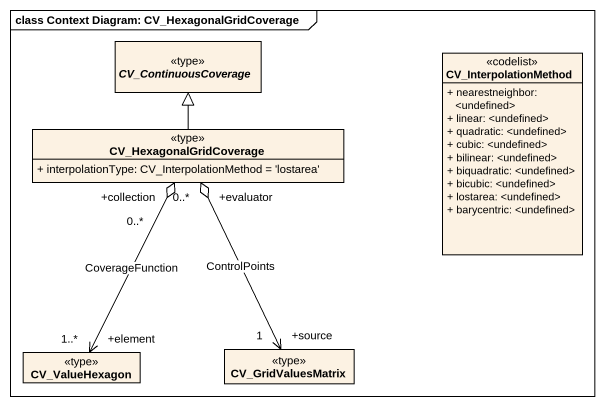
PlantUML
@startuml
mainframe class Context Diagram: CV_HexagonalGridCoverage
hide circle
hide empty members
skinparam classAttributeIconSize 0
abstract class CV_ContinuousCoverage <<type>>
class CV_InterpolationMethod <<codelist>> {
  + nearestneighbor: <undefined>
  + linear: <undefined>
  + quadratic: <undefined>
  + cubic: <undefined>
  + bilinear: <undefined>
  + biquadratic: <undefined>
  + bicubic: <undefined>
  + lostarea: <undefined>
  + barycentric: <undefined>
}
class CV_HexagonalGridCoverage <<type>> {
  + interpolationType: CV_InterpolationMethod = 'lostarea'
}
class CV_ValueHexagon <<type>>
class CV_GridValuesMatrix <<type>>
CV_HexagonalGridCoverage -up-|> CV_ContinuousCoverage
CV_HexagonalGridCoverage "+collection\n0..*" o--> "+element\n1..*" CV_ValueHexagon : CoverageFunction
CV_HexagonalGridCoverage "+evaluator\n0..*" o--> "+source\n1" CV_GridValuesMatrix : ControlPoints
@enduml
